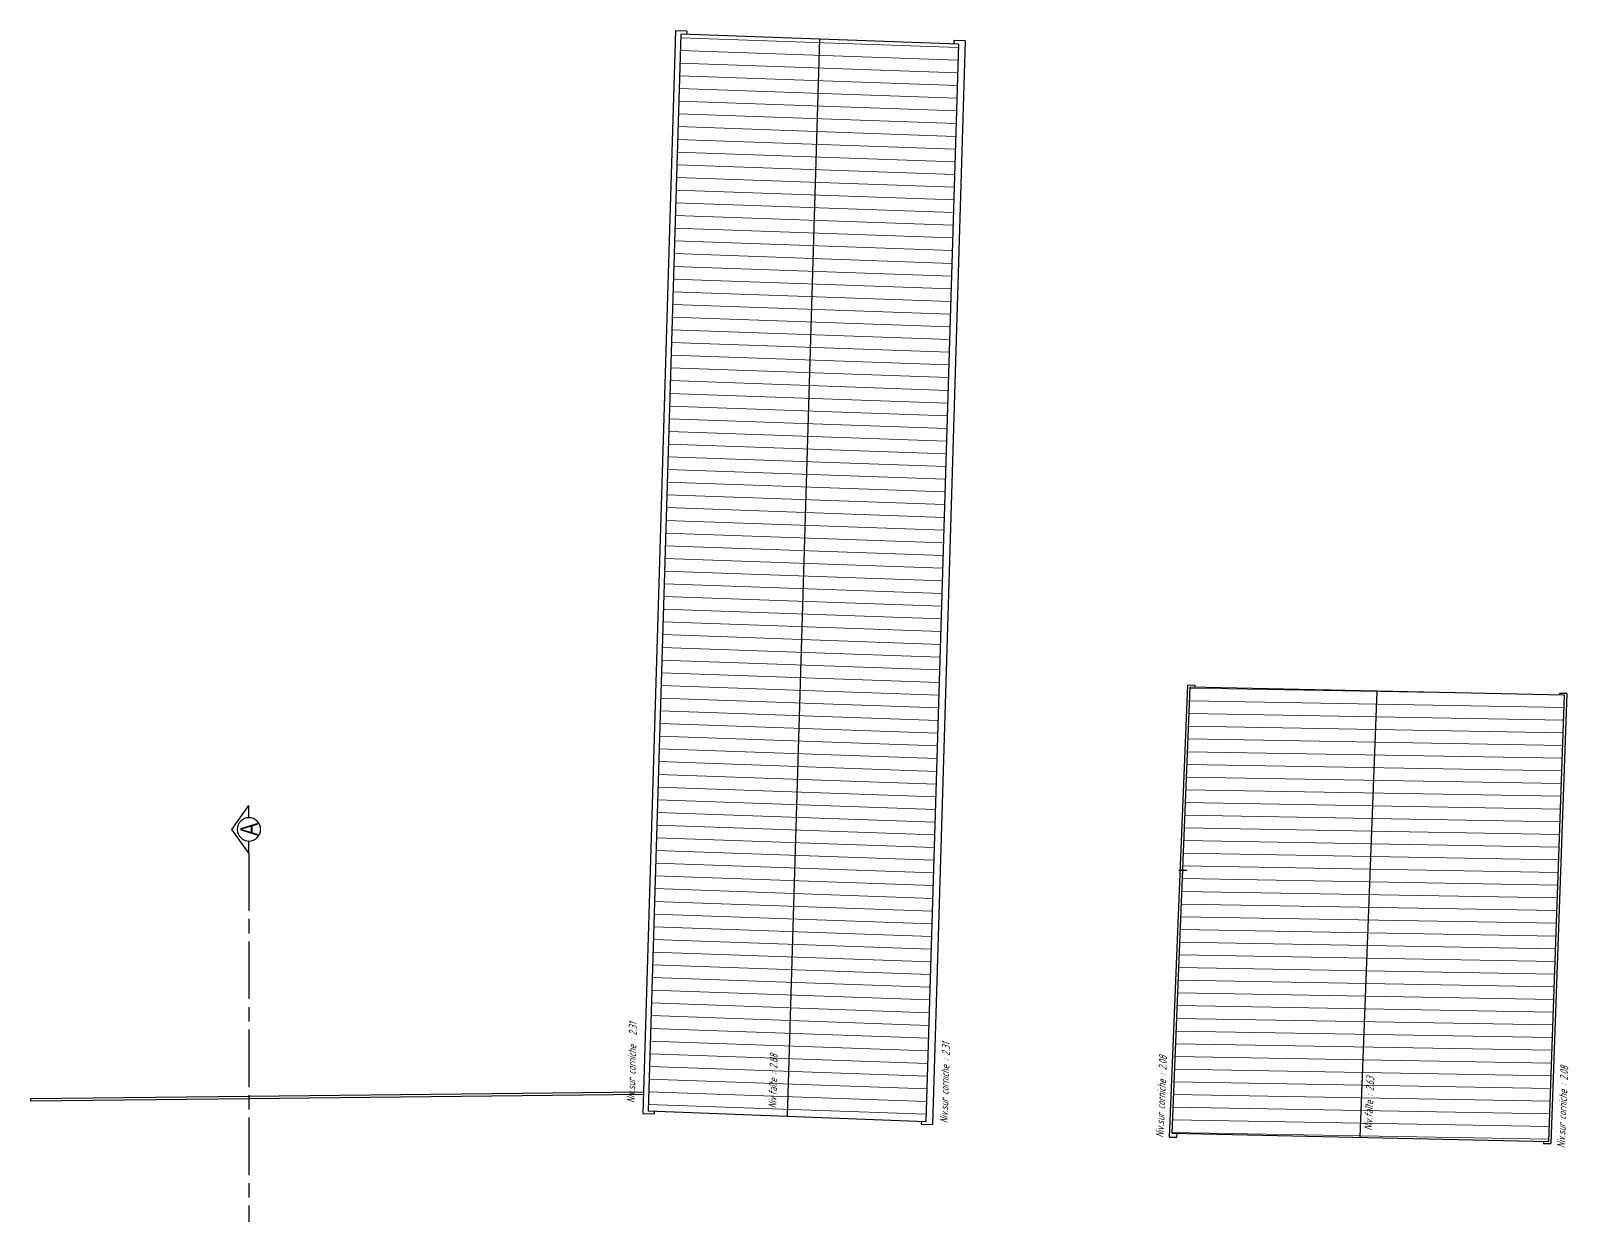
# Model space of a CAD drawing. Header units: metres. Extents: x -173 to 927, y -225 to 260.
# Drawn here: x 616.35 to 635.56, y 24.8 to 39.6 of the extents above; entities that cross this region are included whole.
import ezdxf
from ezdxf.enums import TextEntityAlignment as Align

# ---------------------------------------------------------------- set-up
doc = ezdxf.new("R2010")
doc.units = ezdxf.units.M
doc.header["$LTSCALE"] = 0.01
doc.header["$PDMODE"] = 2
doc.header["$PDSIZE"] = 0.05
doc.linetypes.add('ACAD_ISO08W100', pattern=[36, 24, -3, 6, -3])
for name, color, linetype in [('Bordure bas', 5, 'Continuous'), ('DEP', 170, 'Continuous'), ('Mur', 1, 'Continuous'), ('Niveaux', 2, 'Continuous'), ('Toiture', 7, 'Continuous'), ('Trait de Coupe', 4, 'ACAD_ISO08W100')]:
    doc.layers.add(name, color=color, linetype=linetype)
doc.layers.add('Hachure toiture', color=252, linetype='Continuous', lineweight=9)
doc.styles.add('Arial', font='arial.ttf')
doc.styles.add('ISO', font='isocp.shx', dxfattribs={"width": 0.8})

# ---------------------------------------------------------------- blocks, each defined once
blk = doc.blocks.new('Trait de coupe-fleche')
at = {"layer": 'Trait de Coupe', "linetype": 'Continuous'}
for p, q in [((0, 0.445), (0, 0.598)), ((0.215, 0.299), (0, 0.598)), ((0, 0), (0.215, 0.299)), ((0, 0), (0, 0.153))]:
    blk.add_line(p, q, dxfattribs=at)
blk.add_circle((0, 0.299), 0.146, dxfattribs=at)

msp = doc.modelspace()

# ---------------------------------------------------------------- hatches: boundary and pattern name
at = {"layer": 'Hachure toiture'}
h = msp.add_hatch(dxfattribs=at)
h.set_pattern_fill('LINE', color=256, scale=0.05, angle=178)
h.paths.add_polyline_path([(627.939, 39.428), (626.203, 39.49), (625.797, 26.035), (627.533, 25.969)])
h.paths.add_polyline_path([(626.203, 39.49), (624.468, 39.551), (624.062, 26.101), (625.797, 26.035)])
h = msp.add_hatch(dxfattribs=at)
h.set_pattern_fill('LINE', color=256, scale=0.05, angle=179)
h.paths.add_polyline_path([(635.511, 31.293), (633.174, 31.344), (632.961, 25.77), (635.312, 25.719)])
h.paths.add_polyline_path([(633.174, 31.344), (630.837, 31.395), (630.61, 25.822), (632.961, 25.77)])

# ---------------------------------------------------------------- linework, layer by layer
at = {"layer": 'Bordure bas'}
for points in [[(624.003, 26.333), (619.072, 26.278), (616.345, 26.25)], [(624.002, 26.304), (619.072, 26.25), (616.345, 26.222), (616.345, 26.25)]]:
    msp.add_lwpolyline(points, dxfattribs=at)
at = {"layer": 'DEP'}
for p, q in [((624.403, 39.596), (623.995, 26.067)), ((624.543, 39.591), (624.403, 39.596)), ((624.543, 39.591), (624.541, 39.548)), ((628.023, 39.468), (627.615, 25.929)), ((627.883, 39.473), (627.882, 39.43)), ((628.023, 39.468), (627.883, 39.473)), ((630.575, 25.772), (630.805, 31.418)), ((630.898, 31.416), (630.805, 31.418)), ((630.897, 31.393), (630.898, 31.416)), ((635.544, 31.314), (635.344, 25.692)), ((635.451, 31.316), (635.45, 31.294)), ((635.544, 31.314), (635.451, 31.316)), ((623.995, 26.067), (624.135, 26.062)), ((624.136, 26.098), (624.135, 26.062)), ((627.476, 25.971), (627.474, 25.933)), ((627.474, 25.934), (627.615, 25.929)), ((630.575, 25.772), (630.668, 25.77)), ((630.668, 25.77), (630.671, 25.82)), ((635.251, 25.72), (635.25, 25.694)), ((635.25, 25.694), (635.344, 25.692))]:
    msp.add_line(p, q, dxfattribs=at)
at = {"layer": 'Mur'}
msp.add_point((630.743, 29.109), dxfattribs=at)
at = {"layer": 'Toiture'}
for p, q in [((624.468, 39.551), (624.062, 26.101)), ((627.939, 39.428), (624.468, 39.551)), ((626.203, 39.49), (625.797, 26.035)), ((627.939, 39.428), (627.533, 25.969)), ((630.61, 25.822), (630.837, 31.395)), ((635.511, 31.293), (630.837, 31.395)), ((632.961, 25.77), (633.174, 31.344)), ((635.511, 31.293), (635.312, 25.719)), ((624.062, 26.101), (627.533, 25.969)), ((630.61, 25.822), (635.312, 25.719))]:
    msp.add_line(p, q, dxfattribs=at)
at = {"layer": 'Trait de Coupe', "ltscale": 3}
msp.add_line((619.072, 29.318), (619.072, 2.209), dxfattribs=at)

# ---------------------------------------------------------------- block references
at = {"layer": 'Trait de Coupe', "xscale": -1}
msp.add_blockref('Trait de coupe-fleche', (619.072, 29.318), dxfattribs=at)

# ---------------------------------------------------------------- texts
at = {"layer": 'Niveaux', "style": 'ISO', "oblique": 18, "width": 0.8}
for s, rotation, p in [('Niv.sur corniche : 2.31', 88.4294, (623.857, 26.701)), ('Niv.sur corniche : 2.31', 88.4294, (627.769, 26.449)), ('Niv.faîte : 2.88', 88.4294, (625.622, 26.471)), ('Niv.sur corniche : 2.08', 87.4594, (630.474, 26.277)), ('Niv.faîte : 2.63', 87.4594, (633.072, 26.19)), ('Niv.sur corniche : 2.08', 87.4594, (635.489, 26.148))]:
    msp.add_text(s, height=0.1, rotation=rotation, dxfattribs=at).set_placement(p, align=Align.MIDDLE_CENTER)
at = {"layer": 'Trait de Coupe', "style": 'Arial', "width": 0.8}
msp.add_text('A', height=0.216, rotation=90, dxfattribs=at).set_placement((619.072, 29.618), align=Align.MIDDLE_CENTER)

doc.saveas('drawing.dxf')
